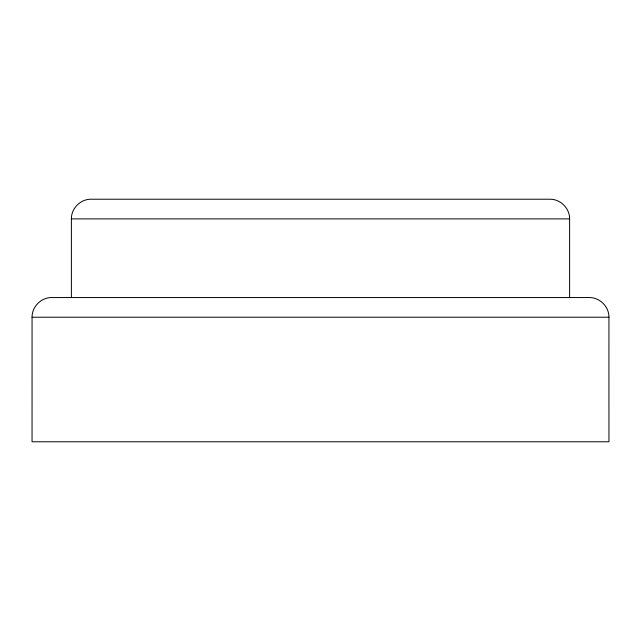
<?xml version="1.0" encoding="UTF-8"?>
<svg xmlns="http://www.w3.org/2000/svg" width="641" height="641" viewBox="0 0 641 641"><rect width="100%" height="100%" fill="white"/><g stroke="black" fill="none" stroke-linecap="round" stroke-linejoin="round"><path stroke-width="0.96" d="M32.066 317.223L32.05 441.777L608.95 441.777L608.934 317.223C609.118 306.71 599.784 297.4 589.279 297.552L51.721 297.552C41.216 297.4 31.882 306.71 32.066 317.223L608.95 317.223M71.383 297.36L71.391 218.885C71.215 208.373 80.55 199.063 91.054 199.223L549.946 199.223C560.45 199.063 569.785 208.373 569.609 218.885L569.617 297.36M71.383 218.885L569.617 218.885"/></g></svg>
